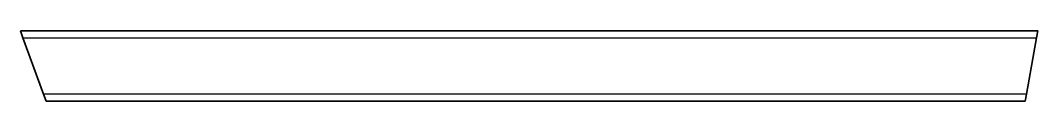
# Model space of a CAD drawing. Header units: inches. Extents: x 0 to 433, y 0 to 30.
import ezdxf

# ---------------------------------------------------------------- set-up
doc = ezdxf.new("R2010")
doc.units = ezdxf.units.IN
doc.header["$MEASUREMENT"] = 0
doc.layers.add('SIMUMAK Visible (ISO)', color=7, linetype='Continuous', lineweight=35)
doc.layers.add('SIMUMAK Visible Narrow (ISO)', color=7, linetype='Continuous', lineweight=25)

# ---------------------------------------------------------------- blocks, each defined once
blk = doc.blocks.new('DIN 30 x 30 x 2 00000006_Sheet_4_2445C 30x30x2mm')
at = {"layer": 'SIMUMAK Visible (ISO)'}
for p, q in [((-215.32, 12), (-216.42, 15)), ((-216.42, 15), (216.42, 15)), ((216.42, 15), (215.89, 12)), ((-215.32, 12), (-206.59, -12)), ((211.65, -12), (215.89, 12)), ((-205.5, -15), (-206.59, -12)), ((211.65, -12), (211.13, -15)), ((-205.5, -15), (211.13, -15))]:
    blk.add_line(p, q, dxfattribs=at)
at = {"layer": 'SIMUMAK Visible Narrow (ISO)'}
for p, q in [((-215.32, 12), (215.89, 12)), ((211.65, -12), (-206.59, -12))]:
    blk.add_line(p, q, dxfattribs=at)

msp = doc.modelspace()

# ---------------------------------------------------------------- block references
msp.add_blockref('DIN 30 x 30 x 2 00000006_Sheet_4_2445C 30x30x2mm', (216.42, 15))

doc.saveas('drawing.dxf')
